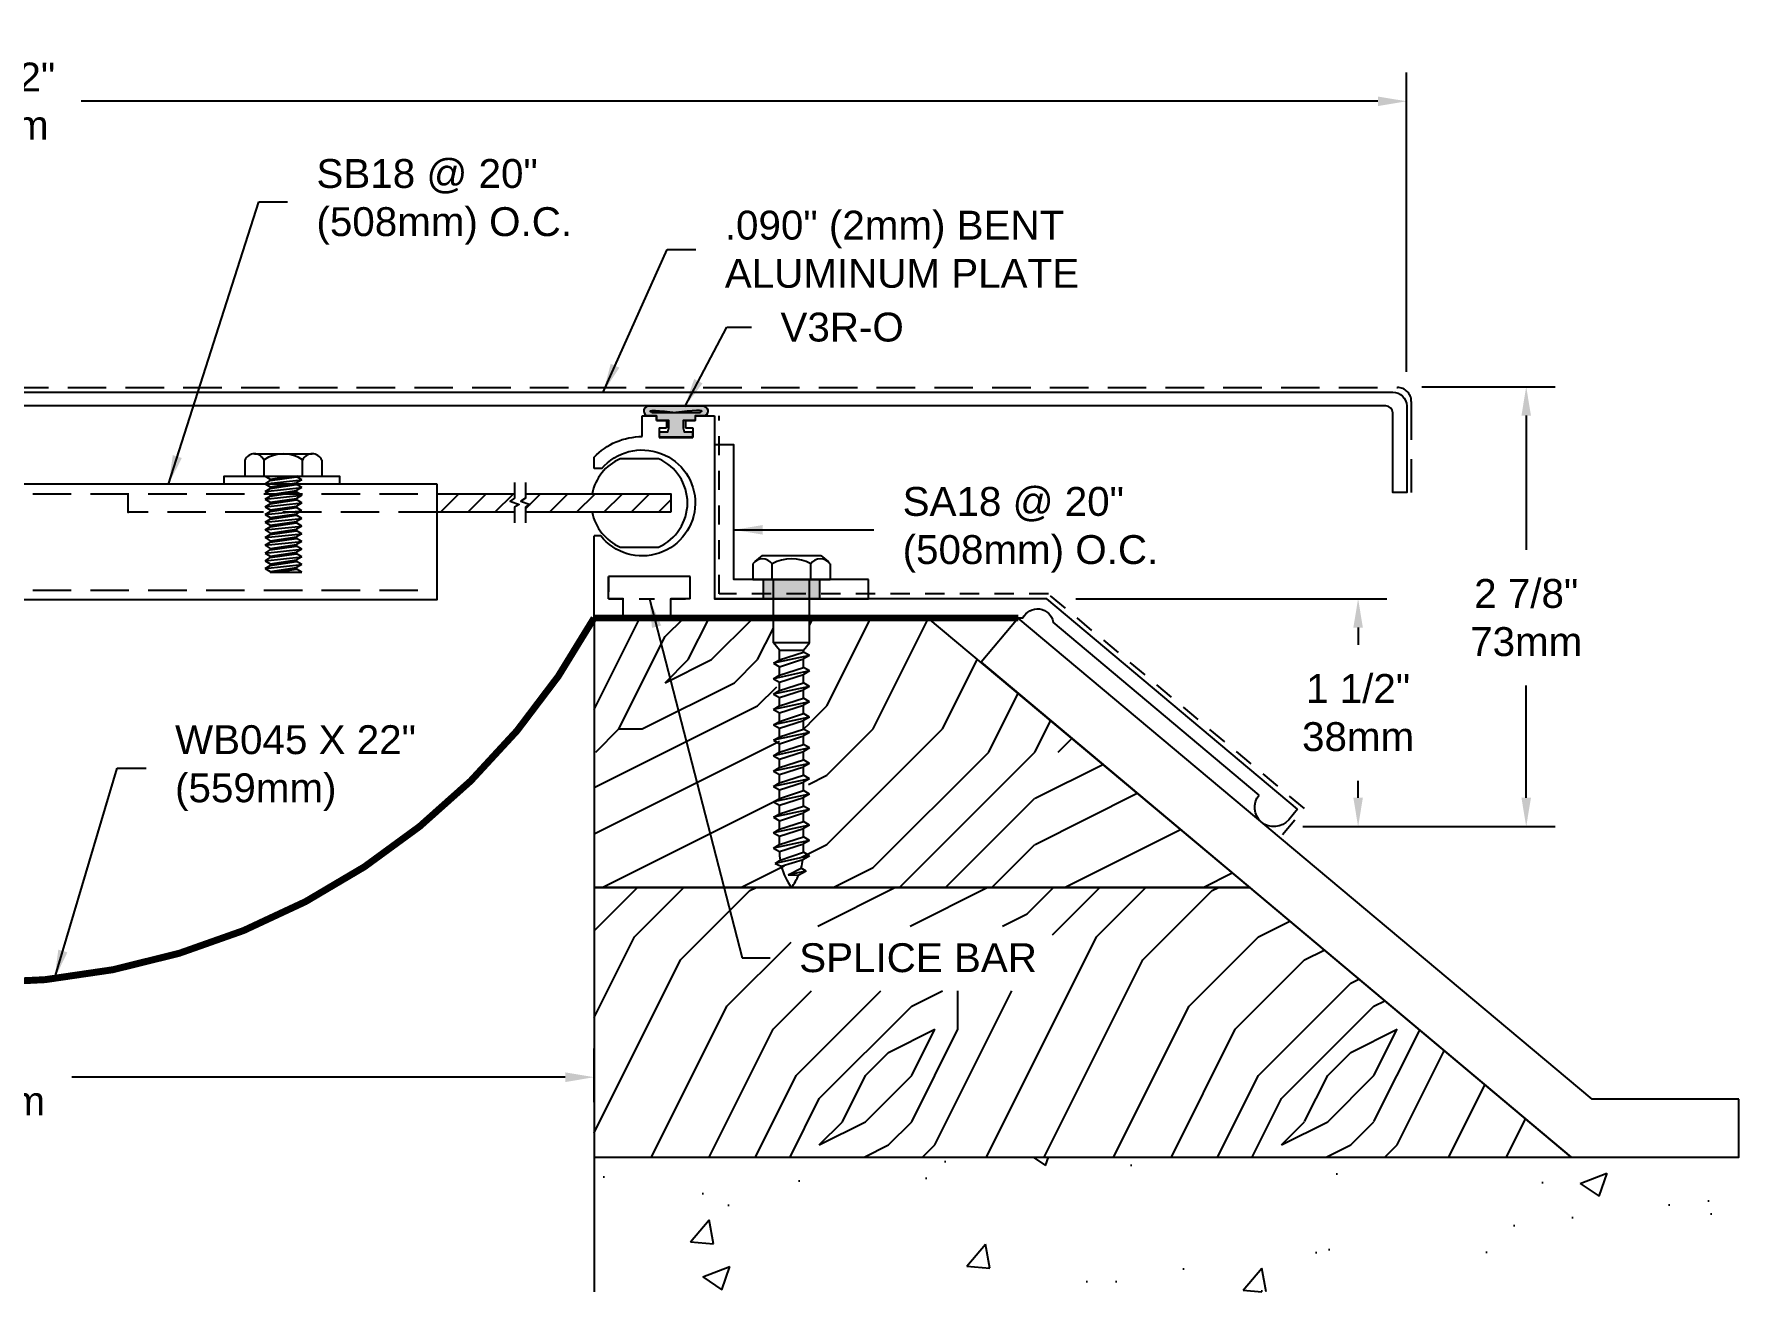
# Model space of a CAD drawing. Header units: inches. Extents: x -3 to 51.8, y 2.5 to 12.8.
# Drawn here: x 8.81 to 19.87, y 2.5 to 10.66 of the extents above; entities that cross this region are included whole.
import ezdxf

# ---------------------------------------------------------------- set-up
doc = ezdxf.new("R2010")
doc.units = ezdxf.units.IN
doc.header["$MEASUREMENT"] = 0
doc.linetypes.add('DASHED2', pattern=[0.375, 0.25, -0.125])
doc.linetypes.add('HIDDEN', pattern=[0.375, 0.25, -0.125])
for name, color, linetype in [('ANCHORS', 4, 'Continuous'), ('CONDITIONS', 1, 'Continuous'), ('DIMENSIONS', 3, 'Continuous'), ('FILLERS', 2, 'Continuous'), ('METALS', 7, 'Continuous'), ('TEXT', 2, 'Continuous')]:
    doc.layers.add(name, color=color, linetype=linetype)
doc.styles.add('ARIAL', font='arial.ttf')
doc.dimstyles.new('Arial', dxfattribs={"dimtxt": 0.1875, "dimasz": 0.1875, "dimexe": 0.1875, "dimexo": 0.1875, "dimgap": 0.1875, "dimtad": 0, "dimtih": 1, "dimtoh": 1, "dimdec": 4, "dimzin": 3, "dimdsep": 46, "dimlunit": 4, "dimtxsty": 'ARIAL', "dimcen": 0.125, "dimadec": 0, "dimazin": 0, "dimtfac": 1, "dimtdec": 4, "dimtofl": 0, "dimtmove": 0, "dimatfit": 3, "dimfxl": 0, "dimfrac": 2, "dimtolj": 1, "dimtzin": 0, "dimarcsym": 0})
pattern_1 = [(45, (-3, 0.00999), (-0.08838835, 0.08838835), [])]

# ---------------------------------------------------------------- blocks, each defined once
blk = doc.blocks.new('*D2')
at = {"layer": 'Defpoints', "color": 0}
for p in [(12.441, 3.891), (4.441, 3.54), (12.441, 3.54)]:
    blk.add_point(p, dxfattribs=at)
at = {"layer": 'DIMENSIONS', "color": 0, "lineweight": -2}
for p, q in [((4.441, 3.728), (4.441, 4.078)), ((12.441, 3.728), (12.441, 4.078)), ((4.628, 3.891), (7.829, 3.891)), ((12.253, 3.891), (9.052, 3.891))]:
    blk.add_line(p, q, dxfattribs=at)
at = {"layer": 'DIMENSIONS', "color": 0}
for points in [[(4.628, 3.922), (4.628, 3.859), (4.441, 3.891)], [(12.253, 3.922), (12.253, 3.859), (12.441, 3.891)]]:
    blk.add_solid(points, dxfattribs=at)
at = {"layer": 'DIMENSIONS', "color": 0, "insert": (8.441, 3.891), "char_height": 0.1875, "attachment_point": 5, "style": 'ARIAL'}
blk.add_mtext('\\A1;8"\\P203mm', dxfattribs=at)
blk = doc.blocks.new('A$CD336')
for p, q in [((3.921, 2.673), (3.796, 2.673)), ((3.796, 2.673), (3.796, 1.485)), ((3.921, 2.673), (3.921, 2.642)), ((4.171, 2.673), (4.171, 2.642)), ((4.265, 2.673), (4.171, 2.673)), ((4.265, 2.538), (4.265, 2.673)), ((3.983, 2.642), (3.921, 2.642)), ((3.983, 2.595), (3.937, 2.595)), ((3.937, 2.595), (3.937, 2.533)), ((3.983, 2.642), (3.983, 2.595)), ((4.108, 2.642), (4.108, 2.595)), ((4.171, 2.642), (4.108, 2.642)), ((4.155, 2.595), (4.108, 2.595)), ((4.155, 2.595), (4.155, 2.533)), ((4.155, 2.533), (3.937, 2.533)), ((4.527, 2.33), (4.577, 2.33)), ((4.577, 2.33), (4.577, 2.404)), ((4.534, 1.893), (4.577, 1.893)), ((4.577, 1.36), (4.577, 1.893)), ((3.953, 1.485), (3.953, 1.63)), ((3.953, 1.63), (4.484, 1.63)), ((4.484, 1.485), (4.484, 1.63)), ((0.011, 0.119), (1.639, 1.485)), ((1.639, 1.485), (3.796, 1.485)), ((3.953, 1.485), (4.078, 1.485)), ((4.078, 1.36), (4.078, 1.485)), ((4.389, 1.485), (4.484, 1.485)), ((4.389, 1.36), (4.389, 1.485)), ((0.26, 0.21), (1.598, 1.333)), ((1.794, 1.36), (4.078, 1.36)), ((4.389, 1.36), (4.577, 1.36)), ((0.011, 0.119), (0.069, 0.05))]:
    blk.add_line(p, q)
for centre, radius, start, end in [((4.265, 2.107), 0.344, 40.4102, 321.5309), ((4.265, 2.107), 0.431, 43.6228, 90), ((1.7, 1.317), 0.103, 24.6753, 170.7749), ((0.165, 0.13), 0.125, 220, 40)]:
    blk.add_arc(centre, radius, start, end)
blk = doc.blocks.new('LP1B')
blk.add_blockref('A$CD336', (-4.265, -2.107))
blk = doc.blocks.new('SA18')
blk.add_lwpolyline([(-1, 0.125), (-0.125, 0.125), (-0.125, 1), (0, 1), (0, 0), (-1, 0)], close=True)
blk = doc.blocks.new('LB20')
for p, q in [((-0.19, 0.156), (-0.238, 0.116)), ((-0.19, 0.156), (0.19, 0.156)), ((0.19, 0.156), (0.238, 0.116)), ((-0.25, 0.102), (-0.25, 0)), ((-0.25, 0), (0.25, 0)), ((-0.125, 0), (-0.125, 0.102)), ((-0.117, -0.412), (-0.117, 0)), ((0.117, -0.412), (0.117, 0)), ((0.125, 0), (0.125, 0.102)), ((0.25, 0.102), (0.25, 0)), ((-0.078, -0.458), (-0.117, -0.412)), ((0.117, -0.412), (-0.117, -0.412)), ((0.078, -0.458), (0.117, -0.412)), ((0.117, -0.494), (-0.117, -0.544)), ((-0.117, -0.544), (-0.078, -0.521)), ((-0.117, -0.544), (-0.078, -0.566)), ((-0.078, -0.521), (-0.078, -0.458)), ((-0.078, -0.458), (0.078, -0.458)), ((-0.078, -0.521), (0.078, -0.471)), ((-0.078, -0.566), (0.078, -0.516)), ((0.078, -0.471), (0.078, -0.458)), ((0.117, -0.494), (0.078, -0.471)), ((0.117, -0.494), (0.078, -0.516)), ((0.078, -0.571), (0.078, -0.516)), ((0.117, -0.594), (-0.117, -0.644)), ((-0.117, -0.644), (-0.078, -0.621)), ((-0.117, -0.644), (-0.078, -0.666)), ((-0.078, -0.621), (-0.078, -0.566)), ((-0.078, -0.621), (0.078, -0.571)), ((-0.078, -0.666), (0.078, -0.616)), ((0.117, -0.594), (0.078, -0.571)), ((0.117, -0.594), (0.078, -0.616)), ((0.078, -0.671), (0.078, -0.616)), ((0.117, -0.694), (-0.117, -0.744)), ((-0.117, -0.744), (-0.078, -0.721)), ((-0.117, -0.744), (-0.078, -0.766)), ((-0.078, -0.721), (-0.078, -0.666)), ((-0.078, -0.721), (0.078, -0.671)), ((-0.078, -0.766), (0.078, -0.716)), ((-0.078, -0.821), (-0.078, -0.766)), ((-0.078, -0.821), (0.078, -0.771)), ((0.117, -0.694), (0.078, -0.671)), ((0.117, -0.694), (0.078, -0.716)), ((0.078, -0.771), (0.078, -0.716)), ((0.117, -0.794), (0.078, -0.771)), ((0.117, -0.794), (-0.117, -0.844)), ((-0.117, -0.844), (-0.078, -0.821)), ((-0.117, -0.844), (-0.078, -0.866)), ((-0.078, -0.866), (0.078, -0.816)), ((-0.078, -0.921), (-0.078, -0.866)), ((-0.078, -0.921), (0.078, -0.871)), ((0.117, -0.794), (0.078, -0.816)), ((0.078, -0.871), (0.078, -0.816)), ((0.117, -0.894), (0.078, -0.871)), ((0.117, -0.894), (-0.117, -0.944)), ((-0.117, -0.944), (-0.078, -0.921)), ((-0.117, -0.944), (-0.078, -0.966)), ((0.117, -0.994), (-0.117, -1.044)), ((-0.078, -0.966), (0.078, -0.916)), ((-0.078, -1.021), (-0.078, -0.966)), ((-0.078, -1.021), (0.078, -0.971)), ((0.117, -0.894), (0.078, -0.916)), ((0.078, -0.971), (0.078, -0.916)), ((0.117, -0.994), (0.078, -0.971)), ((0.117, -0.994), (0.078, -1.016)), ((-0.117, -1.044), (-0.078, -1.021)), ((-0.117, -1.044), (-0.078, -1.066)), ((0.117, -1.094), (-0.117, -1.144)), ((-0.078, -1.066), (0.078, -1.016)), ((-0.078, -1.121), (-0.078, -1.066)), ((-0.078, -1.121), (0.078, -1.071)), ((0.078, -1.071), (0.078, -1.016)), ((0.117, -1.094), (0.078, -1.071)), ((0.117, -1.094), (0.078, -1.116)), ((-0.117, -1.144), (-0.078, -1.121)), ((-0.117, -1.144), (-0.078, -1.166)), ((0.117, -1.194), (-0.117, -1.244)), ((-0.078, -1.166), (0.078, -1.116)), ((-0.078, -1.221), (-0.078, -1.166)), ((-0.078, -1.221), (0.078, -1.171)), ((-0.078, -1.266), (0.078, -1.216)), ((0.078, -1.171), (0.078, -1.116)), ((0.117, -1.194), (0.078, -1.171)), ((0.117, -1.194), (0.078, -1.216)), ((0.078, -1.271), (0.078, -1.216)), ((-0.117, -1.244), (-0.078, -1.221)), ((-0.117, -1.244), (-0.078, -1.266)), ((0.117, -1.294), (-0.117, -1.344)), ((-0.117, -1.344), (-0.078, -1.321)), ((-0.078, -1.321), (-0.078, -1.266)), ((-0.078, -1.321), (0.078, -1.271)), ((-0.078, -1.366), (0.078, -1.316)), ((0.117, -1.294), (0.078, -1.271)), ((0.117, -1.294), (0.078, -1.316)), ((0.078, -1.371), (0.078, -1.316)), ((-0.117, -1.344), (-0.078, -1.366)), ((0.117, -1.394), (-0.117, -1.444)), ((-0.117, -1.444), (-0.078, -1.421)), ((-0.078, -1.421), (-0.078, -1.366)), ((-0.078, -1.421), (0.078, -1.371)), ((-0.078, -1.466), (0.078, -1.416)), ((0.117, -1.394), (0.078, -1.371)), ((0.117, -1.394), (0.078, -1.416)), ((0.078, -1.471), (0.078, -1.416)), ((-0.117, -1.444), (-0.078, -1.466)), ((0.117, -1.494), (-0.117, -1.544)), ((-0.117, -1.544), (-0.078, -1.521)), ((-0.117, -1.544), (-0.078, -1.566)), ((-0.078, -1.521), (-0.078, -1.466)), ((-0.078, -1.521), (0.078, -1.471)), ((-0.078, -1.566), (0.078, -1.516)), ((0.117, -1.494), (0.078, -1.471)), ((0.117, -1.494), (0.078, -1.516)), ((0.078, -1.571), (0.078, -1.516)), ((0.117, -1.594), (-0.117, -1.644)), ((-0.117, -1.644), (-0.078, -1.621)), ((-0.117, -1.644), (-0.078, -1.666)), ((-0.078, -1.621), (-0.078, -1.566)), ((-0.078, -1.621), (0.078, -1.571)), ((-0.078, -1.666), (0.078, -1.616)), ((0.117, -1.594), (0.078, -1.571)), ((0.117, -1.594), (0.078, -1.616)), ((0.078, -1.671), (0.078, -1.616)), ((0.117, -1.694), (-0.117, -1.744)), ((-0.117, -1.744), (-0.078, -1.721)), ((-0.117, -1.744), (-0.078, -1.766)), ((-0.078, -1.721), (-0.078, -1.666)), ((-0.078, -1.721), (0.078, -1.671)), ((-0.078, -1.766), (0.078, -1.716)), ((0.117, -1.694), (0.078, -1.671)), ((0.117, -1.694), (0.078, -1.716)), ((0.078, -1.766), (0.078, -1.716)), ((0.117, -1.794), (-0.105, -1.844)), ((-0.105, -1.844), (-0.074, -1.823)), ((-0.105, -1.844), (-0.066, -1.862)), ((-0.074, -1.823), (0.078, -1.771)), ((-0.066, -1.862), (0.075, -1.817)), ((-0.022, -1.918), (0.063, -1.874)), ((0.096, -1.893), (0.063, -1.874)), ((0.117, -1.794), (0.075, -1.817)), ((0.117, -1.794), (0.078, -1.771)), ((0.096, -1.893), (-0.022, -1.918)), ((-0.022, -1.918), (0.047, -1.92)), ((0.096, -1.893), (0.047, -1.92))]:
    blk.add_line(p, q)
for centre, radius, start, end in [((-0.188, 0.057), 0.077, 35.7751, 144.2249), ((0, -0.126), 0.26, 61.2813, 118.7187), ((0.187, 0.057), 0.077, 35.7751, 144.2249), ((0.311, -1.766), 0.389, 180, 188.3837), ((-0.311, -1.766), 0.389, 359.2771, 0), ((0.311, -1.766), 0.389, 194.3207, 216.9667), ((-0.311, -1.766), 0.389, 343.9655, 352.4485), ((-0.311, -1.766), 0.389, 323.0333, 336.7752)]:
    blk.add_arc(centre, radius, start, end)
blk = doc.blocks.new('*D9')
at = {"layer": 'Defpoints', "color": 0}
for p in [(17.624, 8.374), (18.49, 8.374), (16.853, 5.518)]:
    blk.add_point(p, dxfattribs=at)
at = {"layer": 'DIMENSIONS', "color": 0, "lineweight": -2}
for p, q in [((17.812, 8.374), (18.678, 8.374)), ((18.49, 8.186), (18.49, 7.315)), ((18.49, 5.705), (18.49, 6.433)), ((17.04, 5.518), (18.678, 5.518))]:
    blk.add_line(p, q, dxfattribs=at)
at = {"layer": 'DIMENSIONS', "color": 0}
for points in [[(18.459, 8.186), (18.521, 8.186), (18.49, 8.374)], [(18.459, 5.705), (18.521, 5.705), (18.49, 5.518)]]:
    blk.add_solid(points, dxfattribs=at)
at = {"layer": 'DIMENSIONS', "color": 0, "insert": (18.49, 6.874), "char_height": 0.1875, "attachment_point": 5, "style": 'ARIAL'}
blk.add_mtext('\\A1;2 7/8"\\P73mm', dxfattribs=at)
blk = doc.blocks.new('*D10')
at = {"layer": 'Defpoints', "color": 0}
for p in [(15.379, 6.997), (17.399, 6.997), (16.853, 5.518)]:
    blk.add_point(p, dxfattribs=at)
at = {"layer": 'DIMENSIONS', "color": 0, "lineweight": -2}
for p, q in [((15.566, 6.997), (17.586, 6.997)), ((17.399, 6.81), (17.399, 6.699)), ((17.399, 5.705), (17.399, 5.816)), ((17.04, 5.518), (17.586, 5.518))]:
    blk.add_line(p, q, dxfattribs=at)
at = {"layer": 'DIMENSIONS', "color": 0}
for points in [[(17.368, 6.81), (17.43, 6.81), (17.399, 6.997)], [(17.368, 5.705), (17.43, 5.705), (17.399, 5.518)]]:
    blk.add_solid(points, dxfattribs=at)
at = {"layer": 'DIMENSIONS', "color": 0, "insert": (17.399, 6.257), "char_height": 0.1875, "attachment_point": 5, "style": 'ARIAL'}
blk.add_mtext('\\A1;1 1/2"\\P38mm', dxfattribs=at)
blk = doc.blocks.new('*D12')
at = {"layer": 'Defpoints', "color": 0}
for p in [(17.714, 10.227), (-0.786, 8.284), (17.714, 8.284)]:
    blk.add_point(p, dxfattribs=at)
at = {"layer": 'DIMENSIONS', "color": 0, "lineweight": -2}
for p, q in [((-0.786, 8.471), (-0.786, 10.415)), ((17.714, 8.471), (17.714, 10.415)), ((-0.598, 10.227), (7.818, 10.227)), ((17.527, 10.227), (9.111, 10.227))]:
    blk.add_line(p, q, dxfattribs=at)
at = {"layer": 'DIMENSIONS', "color": 0}
for points in [[(-0.598, 10.258), (-0.598, 10.196), (-0.786, 10.227)], [(17.527, 10.258), (17.527, 10.196), (17.714, 10.227)]]:
    blk.add_solid(points, dxfattribs=at)
at = {"layer": 'DIMENSIONS', "color": 0, "insert": (8.464, 10.227), "char_height": 0.1875, "attachment_point": 5, "style": 'ARIAL'}
blk.add_mtext('\\A1;1\'-6 1/2"\\P470mm', dxfattribs=at)
blk = doc.blocks.new('H1458S')
for p, q in [((-0.188, 0.144), (0.187, 0.144)), ((-0.25, 0.104), (-0.25, 0)), ((-0.25, 0), (0.25, 0)), ((-0.125, 0), (-0.125, 0.104)), ((-0.119, 0), (-0.085, -0.02)), ((-0.085, -0.02), (0.048, 0)), ((0.125, 0), (0.125, 0.104)), ((0.25, 0.104), (0.25, 0)), ((-0.119, -0.05), (0.119, -0.025)), ((-0.119, -0.05), (-0.085, -0.03)), ((-0.119, -0.05), (-0.085, -0.07)), ((-0.119, -0.1), (0.119, -0.075)), ((-0.119, -0.1), (-0.085, -0.08)), ((-0.119, -0.1), (-0.085, -0.12)), ((-0.085, -0.03), (0.085, -0.005)), ((-0.085, -0.02), (-0.085, -0.03)), ((-0.085, -0.07), (0.085, -0.045)), ((-0.085, -0.08), (0.085, -0.055)), ((-0.085, -0.07), (-0.085, -0.08)), ((-0.085, -0.12), (0.085, -0.095)), ((-0.085, -0.13), (0.085, -0.105)), ((0.094, 0), (0.085, -0.005)), ((0.119, -0.025), (0.085, -0.005)), ((0.119, -0.025), (0.085, -0.045)), ((0.085, -0.045), (0.085, -0.055)), ((0.119, -0.075), (0.085, -0.055)), ((0.119, -0.075), (0.085, -0.095)), ((0.085, -0.095), (0.085, -0.105)), ((0.119, -0.125), (0.085, -0.105)), ((-0.119, -0.15), (0.119, -0.125)), ((-0.119, -0.15), (-0.085, -0.13)), ((-0.119, -0.15), (-0.085, -0.17)), ((-0.119, -0.2), (0.119, -0.175)), ((-0.119, -0.2), (-0.085, -0.18)), ((-0.119, -0.2), (-0.085, -0.22)), ((-0.085, -0.12), (-0.085, -0.13)), ((-0.085, -0.17), (0.085, -0.145)), ((-0.085, -0.18), (0.085, -0.155)), ((-0.085, -0.17), (-0.085, -0.18)), ((-0.085, -0.22), (0.085, -0.195)), ((-0.085, -0.23), (0.085, -0.205)), ((-0.085, -0.22), (-0.085, -0.23)), ((0.119, -0.125), (0.085, -0.145)), ((0.085, -0.145), (0.085, -0.155)), ((0.119, -0.175), (0.085, -0.155)), ((0.119, -0.175), (0.085, -0.195)), ((0.085, -0.195), (0.085, -0.205)), ((0.119, -0.225), (0.085, -0.205)), ((-0.119, -0.25), (0.119, -0.225)), ((-0.119, -0.25), (-0.085, -0.23)), ((-0.119, -0.25), (-0.085, -0.27)), ((-0.119, -0.3), (0.119, -0.275)), ((-0.119, -0.3), (-0.085, -0.28)), ((-0.119, -0.3), (-0.085, -0.32)), ((-0.119, -0.35), (0.119, -0.325)), ((-0.119, -0.35), (-0.085, -0.33)), ((-0.085, -0.27), (0.085, -0.245)), ((-0.085, -0.28), (0.085, -0.255)), ((-0.085, -0.27), (-0.085, -0.28)), ((-0.085, -0.32), (0.085, -0.295)), ((-0.085, -0.33), (0.085, -0.305)), ((-0.085, -0.32), (-0.085, -0.33)), ((0.119, -0.225), (0.085, -0.245)), ((0.085, -0.245), (0.085, -0.255)), ((0.119, -0.275), (0.085, -0.255)), ((0.119, -0.275), (0.085, -0.295)), ((0.085, -0.295), (0.085, -0.305)), ((0.119, -0.325), (0.085, -0.305)), ((0.119, -0.325), (0.085, -0.345)), ((-0.119, -0.35), (-0.085, -0.37)), ((-0.119, -0.4), (0.119, -0.375)), ((-0.119, -0.4), (-0.085, -0.38)), ((-0.119, -0.4), (-0.085, -0.42)), ((-0.119, -0.45), (0.119, -0.425)), ((-0.119, -0.45), (-0.085, -0.43)), ((-0.085, -0.37), (0.085, -0.345)), ((-0.085, -0.38), (0.085, -0.355)), ((-0.085, -0.37), (-0.085, -0.38)), ((-0.085, -0.42), (0.085, -0.395)), ((-0.085, -0.43), (0.085, -0.405)), ((-0.085, -0.42), (-0.085, -0.43)), ((0.085, -0.345), (0.085, -0.355)), ((0.119, -0.375), (0.085, -0.355)), ((0.119, -0.375), (0.085, -0.395)), ((0.085, -0.395), (0.085, -0.405)), ((0.119, -0.425), (0.085, -0.405)), ((0.119, -0.425), (0.085, -0.445)), ((-0.119, -0.45), (-0.085, -0.47)), ((-0.119, -0.5), (0.119, -0.475)), ((-0.119, -0.5), (-0.085, -0.48)), ((-0.119, -0.5), (-0.085, -0.52)), ((-0.119, -0.55), (0.119, -0.525)), ((-0.119, -0.55), (-0.085, -0.53)), ((-0.119, -0.55), (-0.085, -0.57)), ((-0.085, -0.47), (0.085, -0.445)), ((-0.085, -0.48), (0.085, -0.455)), ((-0.085, -0.47), (-0.085, -0.48)), ((-0.085, -0.52), (0.085, -0.495)), ((-0.085, -0.53), (0.085, -0.505)), ((-0.085, -0.52), (-0.085, -0.53)), ((-0.085, -0.57), (0.085, -0.545)), ((0.085, -0.445), (0.085, -0.455)), ((0.119, -0.475), (0.085, -0.455)), ((0.119, -0.475), (0.085, -0.495)), ((0.085, -0.495), (0.085, -0.505)), ((0.119, -0.525), (0.085, -0.505)), ((0.119, -0.525), (0.085, -0.545)), ((0.085, -0.545), (0.085, -0.555)), ((-0.119, -0.6), (0.119, -0.575)), ((-0.119, -0.6), (-0.085, -0.58)), ((-0.119, -0.6), (-0.085, -0.62)), ((-0.085, -0.58), (0.085, -0.555)), ((-0.085, -0.57), (-0.085, -0.58)), ((-0.085, -0.62), (0.085, -0.595)), ((-0.085, -0.62), (-0.085, -0.625)), ((-0.085, -0.625), (0.119, -0.625)), ((-0.048, -0.625), (0.085, -0.605)), ((0.119, -0.575), (0.085, -0.555)), ((0.119, -0.575), (0.085, -0.595)), ((0.085, -0.595), (0.085, -0.605)), ((0.119, -0.625), (0.085, -0.605))]:
    blk.add_line(p, q)
for centre, radius, start, end in [((-0.188, 0.075), 0.0688, 24.7615, 155.2385), ((0, -0.071), 0.215, 54.5107, 125.4893), ((0.187, 0.075), 0.0688, 24.7615, 155.2385)]:
    blk.add_arc(centre, radius, start, end)
blk = doc.blocks.new('RIVNUT')
for p, q in [((-0.143, 0.381), (-0.143, -0.063)), ((-0.143, 0.381), (0.189, 0.381)), ((0.189, 0.381), (0.189, -0.063)), ((-0.143, -0.063), (0.189, -0.063)), ((-0.144, -0.119), (0.191, -0.119))]:
    blk.add_line(p, q)
for centre, start, end in [((-0.143, -0.091), 90, 267.037), ((0.189, -0.091), 272.963, 90)]:
    blk.add_arc(centre, 0.028, start, end)
blk = doc.blocks.new('SB18')
at = {"layer": 'METALS'}
h = blk.add_hatch(dxfattribs=at)
h.set_pattern_fill('ANSI31', color=256, style=0)
h.set_pattern_definition(pattern_1)
h.paths.add_polyline_path([(5.422, 7.689), (4.977, 7.689), (4.977, 7.661), (4.948, 7.641), (5.005, 7.62), (4.977, 7.601), (4.977, 7.569), (5.422, 7.569)])
h.paths.add_polyline_path([(4.878, 7.641), (4.907, 7.661), (4.907, 7.689), (4.391, 7.689), (4.391, 7.569), (4.907, 7.569), (4.907, 7.601), (4.935, 7.62)])
h = blk.add_hatch(dxfattribs=at)
h.set_pattern_fill('ANSI31', color=256, style=0)
h.set_pattern_definition(pattern_1)
h.paths.add_polyline_path([(11.995, 7.689), (11.995, 7.661), (11.966, 7.641), (12.024, 7.62), (11.995, 7.601), (11.995, 7.569), (12.939, 7.569), (12.939, 7.689)])
h.paths.add_polyline_path([(11.925, 7.569), (11.925, 7.601), (11.954, 7.62), (11.896, 7.641), (11.925, 7.661), (11.925, 7.689), (11.421, 7.689), (11.421, 7.569)])
blk.add_line((7.413, 7.569), (7.413, 7.689))
at = {"linetype": 'HIDDEN'}
blk.add_line((5.422, 7.569), (7.413, 7.569), dxfattribs=at)
for points in [[(4.432, 7.555), (4.391, 7.569), (4.391, 7.689), (4.432, 7.704, 0.233897), (4.254, 7.916), (4.004, 7.916, 0.654654), (4.004, 7.343), (4.254, 7.343, 0.233897)], [(12.939, 7.569), (12.428, 7.569, 0.246328), (12.609, 7.343), (12.859, 7.343, 0.654654), (12.859, 7.916), (12.609, 7.916, 0.246328), (12.428, 7.689), (12.939, 7.689)]]:
    blk.add_lwpolyline(points, format="xyb", close=True)
for points in [[(4.907, 7.761), (4.907, 7.661), (4.878, 7.641), (4.935, 7.62), (4.907, 7.601), (4.907, 7.501)], [(4.977, 7.761), (4.977, 7.661), (4.948, 7.641), (5.005, 7.62), (4.977, 7.601), (4.977, 7.501)], [(11.925, 7.761), (11.925, 7.661), (11.896, 7.641), (11.954, 7.62), (11.925, 7.601), (11.925, 7.501)], [(11.995, 7.761), (11.995, 7.661), (11.966, 7.641), (12.024, 7.62), (11.995, 7.601), (11.995, 7.501)]]:
    blk.add_lwpolyline(points)
blk.add_lwpolyline([(6.037, 7.752), (6.037, 7.804), (6.787, 7.804), (6.787, 7.752)], close=True)
at = {"linetype": 'ByBlock'}
for p in [(5.422, 7.752), (5.422, 7.001)]:
    blk.add_point(p, dxfattribs=at)
at = {"layer": 'METALS', "linetype": 'HIDDEN'}
for p, q in [((5.422, 7.689), (11.421, 7.689)), ((9.417, 7.569), (9.417, 7.689)), ((11.421, 7.569), (9.417, 7.569)), ((5.422, 7.063), (11.421, 7.063))]:
    blk.add_line(p, q, dxfattribs=at)
at = {"layer": 'METALS'}
blk.add_line((5.422, 7.002), (11.421, 7.002), dxfattribs=at)
for points in [[(11.421, 7.752), (5.422, 7.752), (5.422, 7.002), (11.421, 7.002)], [(10.039, 7.752), (10.039, 7.804), (10.789, 7.804), (10.789, 7.752)]]:
    blk.add_lwpolyline(points, close=True, dxfattribs=at)
for points in [[(4.907, 7.569), (4.391, 7.569), (4.391, 7.689), (4.907, 7.689)], [(4.977, 7.689), (5.422, 7.689), (5.422, 7.569), (4.977, 7.569)], [(11.925, 7.569), (11.421, 7.569), (11.421, 7.689), (11.925, 7.689)], [(11.995, 7.689), (12.939, 7.689)], [(12.939, 7.569), (11.995, 7.569)]]:
    blk.add_lwpolyline(points, dxfattribs=at)
at = {"layer": 'METALS', "linetype": 'HIDDEN'}
blk.add_point((9.417, 7.569), dxfattribs=at)
at = {"layer": 'ANCHORS'}
for p in [(6.422, 7.804), (10.424, 7.804)]:
    blk.add_blockref('H1458S', p, dxfattribs=at)
at = {"layer": 'METALS'}
blk.add_blockref('RIVNUT', (8.398, 7.065), dxfattribs=at)
blk = doc.blocks.new('v3rmushed')
h = blk.add_hatch(color=256)
h.paths.add_polyline_path([(4.084, 8.249), (3.736, 8.249, 0.781552), (3.721, 8.185), (3.785, 8.185), (3.785, 8.154), (3.863, 8.154), (3.863, 8.107), (3.857, 8.081), (3.802, 8.081), (3.802, 8.046), (4.017, 8.046), (4.017, 8.081), (3.962, 8.081), (3.956, 8.107), (3.956, 8.154), (4.035, 8.154), (4.035, 8.185), (4.098, 8.185, 0.781552)])
edge = h.paths.add_edge_path(flags=16)
edge.add_spline(control_points=[(3.91, 8.207), (4.013, 8.218), (4.111, 8.228), (4.066, 8.207), (4.065, 8.206)], knot_values=[0.028497, 0.028497, 0.028497, 0.028497, 0.196688, 0.201023, 0.201023, 0.201023, 0.201023], degree=3, periodic=0)
edge.add_line((4.065, 8.206), (3.754, 8.206))
edge.add_spline(control_points=[(3.754, 8.206), (3.753, 8.207), (3.708, 8.228), (3.806, 8.218), (3.91, 8.207)], knot_values=[0.028497, 0.028497, 0.028497, 0.028497, 0.032831, 0.201023, 0.201023, 0.201023, 0.201023], degree=3, periodic=0)
blk.add_lwpolyline([(4.035, 8.154), (4.035, 8.185), (4.098, 8.185, 0.799078), (4.082, 8.249), (3.737, 8.249, 0.799078), (3.721, 8.185), (3.785, 8.185), (3.785, 8.154), (3.863, 8.154), (3.863, 8.107), (3.857, 8.081), (3.802, 8.081), (3.802, 8.046), (4.017, 8.046), (4.017, 8.081), (3.962, 8.081), (3.956, 8.107), (3.956, 8.154)], format="xyb", close=True)
blk.add_lwpolyline([(4.065, 8.206), (3.754, 8.206)])
for points in [[(3.754, 8.206), (3.753, 8.207), (3.708, 8.228), (3.806, 8.218), (3.91, 8.207)], [(4.065, 8.206), (4.066, 8.207), (4.111, 8.228), (4.013, 8.218), (3.91, 8.207)]]:
    blk.add_open_spline(points, degree=3, knots=[0.028497, 0.028497, 0.028497, 0.028497, 0.0328313, 0.2010226, 0.2010226, 0.2010226, 0.2010226])

msp = doc.modelspace()

# ---------------------------------------------------------------- hatches: boundary and pattern name
at = {"layer": 'CONDITIONS'}
h = msp.add_hatch(dxfattribs=at)
h.set_pattern_fill('WOODFACE', color=256, scale=3, style=0)
h.set_pattern_definition([(0, (3.6, 0.15), (3, 3), [0.15, -2.85]), (90, (4.8, 1.2), (-3, 3), [0.3, -2.7]), (45, (4.2, 0.9), (3e-16, 3), [0.2121, -0.6363, 0.2121, -0.4242, 1.485, -1.27294]), (45, (3.45, 0), (3e-16, 3), [0.21213, -0.42426, 0.21213, -3.39412]), (45, (4.5, 0.3), (3e-16, 3), [0.21213, -4.0305]), (45, (4.8, 0.15), (3e-16, 3), [0.21213, -4.0305]), (45, (4.35, 0.45), (3e-16, 3), [0.21213, -4.0305]), (45, (4.2, 0.6), (3e-16, 3), [0.42426, -3.8184]), (45, (4.95, 2.85), (3e-16, 3), [0.42426, -3.8184]), (45, (3.9, 0.75), (3e-16, 3), [0.8485, -3.3941]), (45, (3.75, 0.9), (3e-16, 3), [0.8485, -3.3941]), (45, (5.7, 1.8), (3e-16, 3), [0.8485, -3.3941]), (45, (3.6, 1.2), (3e-16, 3), [0.6364, -3.60624]), (45, (3, 1.65), (3e-16, 3), [0.6364, -3.60624]), (45, (3.3, 1.35), (3e-16, 3), [0.6364, -3.60624]), (45, (5.25, 2.25), (3e-16, 3), [1.06066, -3.182]), (45, (4.95, 2.4), (3e-16, 3), [1.06066, -3.182]), (45, (5.25, 1.65), (3e-16, 3), [1.4849, -2.7577]), (26.565, (3.9, 0.45), (3, 1e-09), [0.3354, -6.3728]), (26.565, (4.5, 1.35), (3, 1e-09), [0.3354, -6.3728]), (26.565, (4.35, 1.05), (3, 1e-09), [0.3354, -6.3728]), (26.565, (3.75, 0.15), (3, 1e-09), [0.6708, -6.0374]), (26.565, (4.35, 1.5), (3, 1e-09), [1.00623, -5.70197]), (26.565, (4.05, 1.65), (3, 1e-09), [1.34164, -5.36656]), (26.565, (3.75, 1.8), (3, 1e-09), [1.34164, -5.36656]), (26.565, (3.3, 2.7), (3, 1e-09), [1.34164, -5.36656]), (26.565, (3.3, 2.4), (3, 1e-09), [1.67705, -5.03115]), (26.565, (3.45, 2.1), (3, 1e-09), [1.67705, -5.03115]), (63.435, (4.5, 0.9), (2e-10, 3), [0.3354, -6.3728]), (63.435, (4.05, 0.6), (2e-10, 3), [0.3354, -6.3728]), (63.435, (3.6, 0.15), (2e-10, 3), [0.6708, -6.0374]), (63.435, (4.5, 0.6), (2e-10, 3), [0.6708, -6.0374]), (63.435, (3.3, 0), (2e-10, 3), [1.00623, -5.70197]), (63.435, (3, 0), (2e-10, 3), [1.34164, -5.36656]), (63.435, (5.7, 0.15), (2e-10, 3), [1.34164, -5.36656]), (63.435, (4.65, 0.45), (2e-10, 3), [1.34164, -5.36656]), (63.435, (5.25, 0.15), (2e-10, 3), [1.67705, -5.03115]), (63.435, (4.95, 0.3), (2e-10, 3), [1.67705, -5.03115])])
h.paths.add_polyline_path([(14.60965, 6.87219), (13.83874, 6.87219), (13.83874, 6.76988), (13.79968, 6.72422), (13.79968, 6.71101), (13.83874, 6.68846), (13.79968, 6.66591), (13.79968, 6.61101), (13.83874, 6.58846), (13.79968, 6.56591), (13.79968, 6.51101), (13.83874, 6.48846), (13.79968, 6.46591), (13.79968, 6.41101), (13.83874, 6.38846), (13.79968, 6.36591), (13.79968, 6.31101), (13.83874, 6.28846), (13.79968, 6.26591), (13.79968, 6.21101), (13.83874, 6.18846), (13.79968, 6.16591), (13.79968, 6.11101), (13.83874, 6.08846), (13.79968, 6.06591), (13.79968, 6.01101), (13.83874, 5.98846), (13.79968, 5.96591), (13.79968, 5.91101), (13.83874, 5.88846), (13.79968, 5.86591), (13.79968, 5.81101), (13.83874, 5.78846), (13.79968, 5.76591), (13.79968, 5.71101), (13.83874, 5.68846), (13.79968, 5.66591), (13.79968, 5.61101), (13.83874, 5.58846), (13.79968, 5.56591), (13.79968, 5.51101), (13.83874, 5.48846), (13.79968, 5.46591), (13.79968, 5.41099), (13.83874, 5.38846), (13.79631, 5.36483, -0.03703098), (13.78456, 5.30855), (13.81775, 5.28939), (13.76819, 5.26264, -0.06003224), (13.72156, 5.18219, -0.09913477), (13.65551, 5.31977), (13.61674, 5.33846), (13.64758, 5.35924, -0.03659691), (13.64343, 5.41591), (13.60437, 5.43846), (13.64343, 5.46101), (13.64343, 5.51591), (13.60437, 5.53846), (13.64343, 5.56101), (13.64343, 5.61591), (13.60437, 5.63846), (13.64343, 5.66101), (13.64343, 5.71591), (13.60437, 5.73846), (13.64343, 5.76101), (13.64343, 5.81591), (13.60437, 5.83846), (13.64343, 5.86101), (13.64343, 5.91591), (13.60437, 5.93846), (13.64343, 5.96101), (13.64343, 6.01591), (13.60437, 6.03846), (13.64343, 6.06101), (13.64343, 6.11591), (13.60437, 6.13846), (13.64343, 6.16101), (13.64343, 6.21591), (13.60437, 6.23846), (13.64343, 6.26101), (13.64343, 6.31591), (13.60437, 6.33846), (13.64343, 6.36101), (13.64343, 6.41591), (13.60437, 6.43846), (13.64343, 6.46101), (13.64343, 6.51591), (13.60437, 6.53846), (13.64343, 6.56101), (13.64343, 6.61591), (13.60437, 6.63846), (13.64343, 6.66101), (13.64343, 6.72423), (13.60437, 6.76988), (13.60437, 6.87219), (12.44056, 6.87219), (12.44056, 5.12219), (16.69522, 5.12219)])
h = msp.add_hatch(dxfattribs=at)
h.set_pattern_fill('WOODFACE', color=256, scale=3, style=0)
h.set_pattern_definition([(0, (1.6, 0.15), (3, 3), [0.15, -2.85]), (90, (2.8, 1.2), (-3, 3), [0.3, -2.7]), (45, (2.2, 0.9), (3e-16, 3), [0.2121, -0.6363, 0.2121, -0.4242, 1.485, -1.27294]), (45, (1.45, 0), (3e-16, 3), [0.21213, -0.42426, 0.21213, -3.39412]), (45, (2.5, 0.3), (3e-16, 3), [0.21213, -4.0305]), (45, (2.8, 0.15), (3e-16, 3), [0.21213, -4.0305]), (45, (2.35, 0.45), (3e-16, 3), [0.21213, -4.0305]), (45, (2.2, 0.6), (3e-16, 3), [0.42426, -3.8184]), (45, (2.95, 2.85), (3e-16, 3), [0.42426, -3.8184]), (45, (1.9, 0.75), (3e-16, 3), [0.8485, -3.3941]), (45, (1.75, 0.9), (3e-16, 3), [0.8485, -3.39412]), (45, (3.7, 1.8), (3e-16, 3), [0.8485, -3.3941]), (45, (1.6, 1.2), (3e-16, 3), [0.6364, -3.60624]), (45, (1, 1.65), (3e-16, 3), [0.6364, -3.60624]), (45, (1.3, 1.35), (3e-16, 3), [0.6364, -3.60624]), (45, (3.25, 2.25), (3e-16, 3), [1.06066, -3.182]), (45, (2.95, 2.4), (3e-16, 3), [1.06066, -3.182]), (45, (3.25, 1.65), (3e-16, 3), [1.48492, -2.7577]), (26.565, (1.9, 0.45), (3, 1e-09), [0.3354, -6.3728]), (26.565, (2.5, 1.35), (3, 1e-09), [0.3354, -6.3728]), (26.565, (2.35, 1.05), (3, 1e-09), [0.3354, -6.3728]), (26.565, (1.75, 0.15), (3, 1e-09), [0.67082, -6.0374]), (26.565, (2.35, 1.5), (3, 1e-09), [1.00623, -5.70197]), (26.565, (2.05, 1.65), (3, 1e-09), [1.34164, -5.36656]), (26.565, (1.75, 1.8), (3, 1e-09), [1.34164, -5.36656]), (26.565, (1.3, 2.7), (3, 1e-09), [1.34164, -5.36656]), (26.565, (1.3, 2.4), (3, 1e-09), [1.67705, -5.03115]), (26.565, (1.45, 2.1), (3, 1e-09), [1.67705, -5.03115]), (63.435, (2.5, 0.9), (2e-10, 3), [0.3354, -6.3728]), (63.435, (2.05, 0.6), (2e-10, 3), [0.3354, -6.3728]), (63.435, (1.6, 0.15), (2e-10, 3), [0.67082, -6.0374]), (63.435, (2.5, 0.6), (2e-10, 3), [0.67082, -6.0374]), (63.435, (1.3, 0), (2e-10, 3), [1.00623, -5.70197]), (63.435, (1, 0), (2e-10, 3), [1.34164, -5.36656]), (63.435, (3.7, 0.15), (2e-10, 3), [1.34164, -5.36656]), (63.435, (2.65, 0.45), (2e-10, 3), [1.34164, -5.36656]), (63.435, (3.25, 0.15), (2e-10, 3), [1.67705, -5.03115]), (63.435, (2.95, 0.3), (2e-10, 3), [1.67705, -5.03115])])
h.paths.add_polyline_path([(16.69522, 5.12219), (12.44056, 5.12219), (12.44056, 3.37219), (18.78079, 3.37219)])
h.paths.add_polyline_path([(15.41498, 4.45211), (13.71848, 4.45211), (13.71848, 4.8718), (15.41498, 4.8718)], flags=16)
h.paths.add_polyline_path([(13.72484, 4.80921), (15.3466, 4.80921), (15.3466, 4.52156), (13.72484, 4.52156)], flags=8)
h = msp.add_hatch(dxfattribs=at)
h.set_pattern_fill('AR-CONC', color=256, scale=0.25, style=0)
h.set_pattern_definition([(50, (3, 0), (1.79315, -0.15688), [0.1875, -2.0625]), (355, (3, 0), (-0.34688, 1.88048), [0.15, -1.65]), (100.451, (3.1494, -0.013), (1.44627, 1.7236), [0.15935, -1.75286]), (46.184, (3, 0.5), (2.6681, -0.4138), [0.28125, -3.09375]), (96.636, (3.2223, 0.4655), (2.33666, 2.4353), [0.23903, -2.6293]), (351.184, (3, 0.5), (2.33665, 2.4353), [0.225, -2.475]), (21, (3.25, 0.375), (1.49227, -1.00655), [0.1875, -2.0625]), (326, (3.25, 0.375), (0.60829, 1.81288), [0.15, -1.65]), (71.451, (3.3744, 0.2911), (2.10056, 0.80633), [0.15935, -1.75286]), (37.5, (3, 0), (0.0304, 0.832235), [0, -1.63, 0, -1.675, 0, -1.65625]), (7.5, (3, 0), (0.657674, 0.98603), [0, -0.955, 0, -1.5925, 0, -0.63125]), (327.5, (2.4425, 0), (1.334556, -0.056387), [0, -0.625, 0, -1.95, 0, -2.5875]), (317.5, (2.1925, 0), (1.457965, 0.25026), [0, -0.8125, 0, -1.295, 0, -1.8375])])
h.paths.add_polyline_path([(19.87034, 2.4967), (19.87034, 3.37219), (18.78079, 3.37219), (12.44056, 3.37219), (12.44056, 2.4967)])
at = {"layer": 'METALS'}
msp.add_hatch(color=256, dxfattribs=at).paths.add_polyline_path([(13.53684, 7.12219), (13.53684, 6.99719), (13.90627, 6.99719), (13.90627, 7.12219)])

# ---------------------------------------------------------------- linework, layer by layer
at = {"layer": 'CONDITIONS'}
msp.add_line((12.44056, 3.37219), (12.44056, 2.4967), dxfattribs=at)
for points in [[(12.44056, 5.12219), (16.69522, 5.12219), (14.60965, 6.87219), (12.44056, 6.87219)], [(19.87034, 3.74719), (18.91728, 3.74719), (15.19305, 6.87219), (14.952, 6.58492), (18.78079, 3.37219), (19.87034, 3.37219)], [(16.69522, 5.12219), (12.44056, 5.12219), (12.44056, 3.37219), (18.78079, 3.37219)]]:
    msp.add_lwpolyline(points, close=True, dxfattribs=at)
at = {"layer": 'FILLERS', "const_width": 0.045}
msp.add_lwpolyline([(1.68807, 6.87219), (1.68807, 6.87219), (4.42928, 6.87219, 0.59157547), (12.44056, 6.87219), (15.19305, 6.87219)], format="xyb", dxfattribs=at)
at = {"layer": 'METALS', "linetype": 'DASHED2'}
msp.add_lwpolyline([(-0.81574, 7.68619), (-0.81574, 8.27869, -0.41421356), (-0.72574, 8.36869), (17.65428, 8.36869, -0.41421356), (17.74428, 8.27869), (17.74428, 7.68619)], format="xyb", dxfattribs=at)
at = {"layer": 'METALS'}
msp.add_lwpolyline([(-0.69574, 7.68619), (-0.78574, 7.68619), (-0.78574, 8.24869, -0.41421356), (-0.69574, 8.33869), (17.62428, 8.33869, -0.41421356), (17.71428, 8.24869), (17.71428, 7.68619), (17.62428, 7.68619), (17.62428, 8.20369, 0.41421356), (17.57928, 8.24869), (-0.65074, 8.24869, 0.41421356), (-0.69574, 8.20369), (-0.69574, 7.68619)], format="xyb", dxfattribs=at)
at = {"layer": 'METALS', "linetype": 'DASHED2', "ltscale": 0.5}
msp.add_lwpolyline([(16.90889, 5.46643), (17.05043, 5.63511), (15.38993, 7.02844), (13.25281, 7.02844), (13.25281, 8.18519)], dxfattribs=at)
at = {"layer": 'METALS', "linetype": 'DASHED2', "ltscale": 0.25}
msp.add_lwpolyline([(13.06456, 7.14219), (12.53356, 7.14219), (12.53356, 6.99719), (13.06456, 6.99719)], close=True, dxfattribs=at)
at = {"layer": 'METALS'}
msp.add_lwpolyline([(13.90627, 7.12219), (13.53684, 7.12219), (13.53684, 6.99719), (13.90627, 6.99719), (13.90627, 7.12219)], dxfattribs=at)

# ---------------------------------------------------------------- block references
at = {"layer": 'ANCHORS'}
msp.add_blockref('LB20', (13.72156, 7.12219), dxfattribs=at)
at = {"layer": 'FILLERS', "xscale": -1}
msp.add_blockref('v3rmushed', (16.88111, 0), dxfattribs=at)
at = {"layer": 'METALS', "xscale": -1}
for name, p in [('LP1B', (12.75256, 7.61919)), ('SA18', (13.22156, 6.99719))]:
    msp.add_blockref(name, p, dxfattribs=at)
at = {"layer": 'METALS'}
msp.add_blockref('SB18', (0, -0.00999), dxfattribs=at)

# ---------------------------------------------------------------- texts
at = {"layer": 'TEXT', "char_height": 0.1875, "attachment_point": 4, "style": 'ARIAL'}
for s, insert in [('SB18 @ 20"\\P(508mm) O.C.', (10.63863, 9.5737)), ('.090" (2mm) BENT\\PALUMINUM PLATE', (13.2889, 9.26519)), ('V3R-O', (13.65011, 8.75981)), ('SA18 @ 20"\\P(508mm) O.C.', (14.44299, 7.44461)), ('WB045 X 22"\\P(559mm)', (9.72093, 5.89774)), ('SPLICE BAR', (13.77171, 4.66538))]:
    msp.add_mtext(s, dxfattribs=dict(at, insert=insert))

# ---------------------------------------------------------------- dimensions: what is measured, and where the dimension line sits
at = {"layer": 'DIMENSIONS'}
for base, p1, p2, text, picture, middle in [((17.71428, 10.22721), (-0.78574, 8.28369), (17.71428, 8.28369), '<>\\P470mm', '*D12', (8.46427, 10.22721)), ((12.44056, 3.89059), (4.44056, 3.54008), (12.44056, 3.54008), '<>\\P203mm', '*D2', (8.44056, 3.89059))]:
    dim = msp.add_linear_dim(base=base, p1=p1, p2=p2, text=text, dimstyle='Arial', dxfattribs=at)
    dim.commit()
    dim.dimension.update_dxf_attribs({"geometry": picture, "text_midpoint": middle})
for base, p2, text, picture, middle in [((18.49012, 8.37369), (17.62428, 8.37369), '<>\\P73mm', '*D9', (18.49012, 6.87393)), ((17.399, 6.99719), (15.37856, 6.99719), '<>\\P38mm', '*D10', (17.399, 6.25743))]:
    dim = msp.add_linear_dim(base=base, p1=(16.8528, 5.51767), p2=p2, angle=90, text=text, dimstyle='Arial', dxfattribs=at)
    dim.commit()
    dim.dimension.update_dxf_attribs({"geometry": picture, "text_midpoint": middle, "dimtype": 160})

# ---------------------------------------------------------------- leaders
at = {"layer": 'TEXT', "annotation_type": 0, "has_hookline": 1, "hookline_direction": 0}
for points, text_width in [([(9.6788, 7.74169), (10.26363, 9.5737), (10.45113, 9.5737)], 1.62048), ([(13.02911, 8.24422), (13.30298, 8.75981), (13.46261, 8.75981)], 0.7876), ([(13.34656, 7.44461), (14.25549, 7.44461)], 1.62048), ([(12.79906, 6.99719), (13.40233, 4.66538), (13.58421, 4.66538)], 1.52801), ([(8.93915, 4.53045), (9.34593, 5.89774), (9.53343, 5.89774)], 1.54809)]:
    msp.add_leader(points, dimstyle='Arial', dxfattribs=dict(at, text_width=text_width))
at = {"layer": 'TEXT'}
msp.add_leader([(12.50006, 8.33869), (12.9139, 9.26519), (13.1014, 9.26519)], dimstyle='Arial', dxfattribs=at)

doc.saveas('drawing.dxf')
